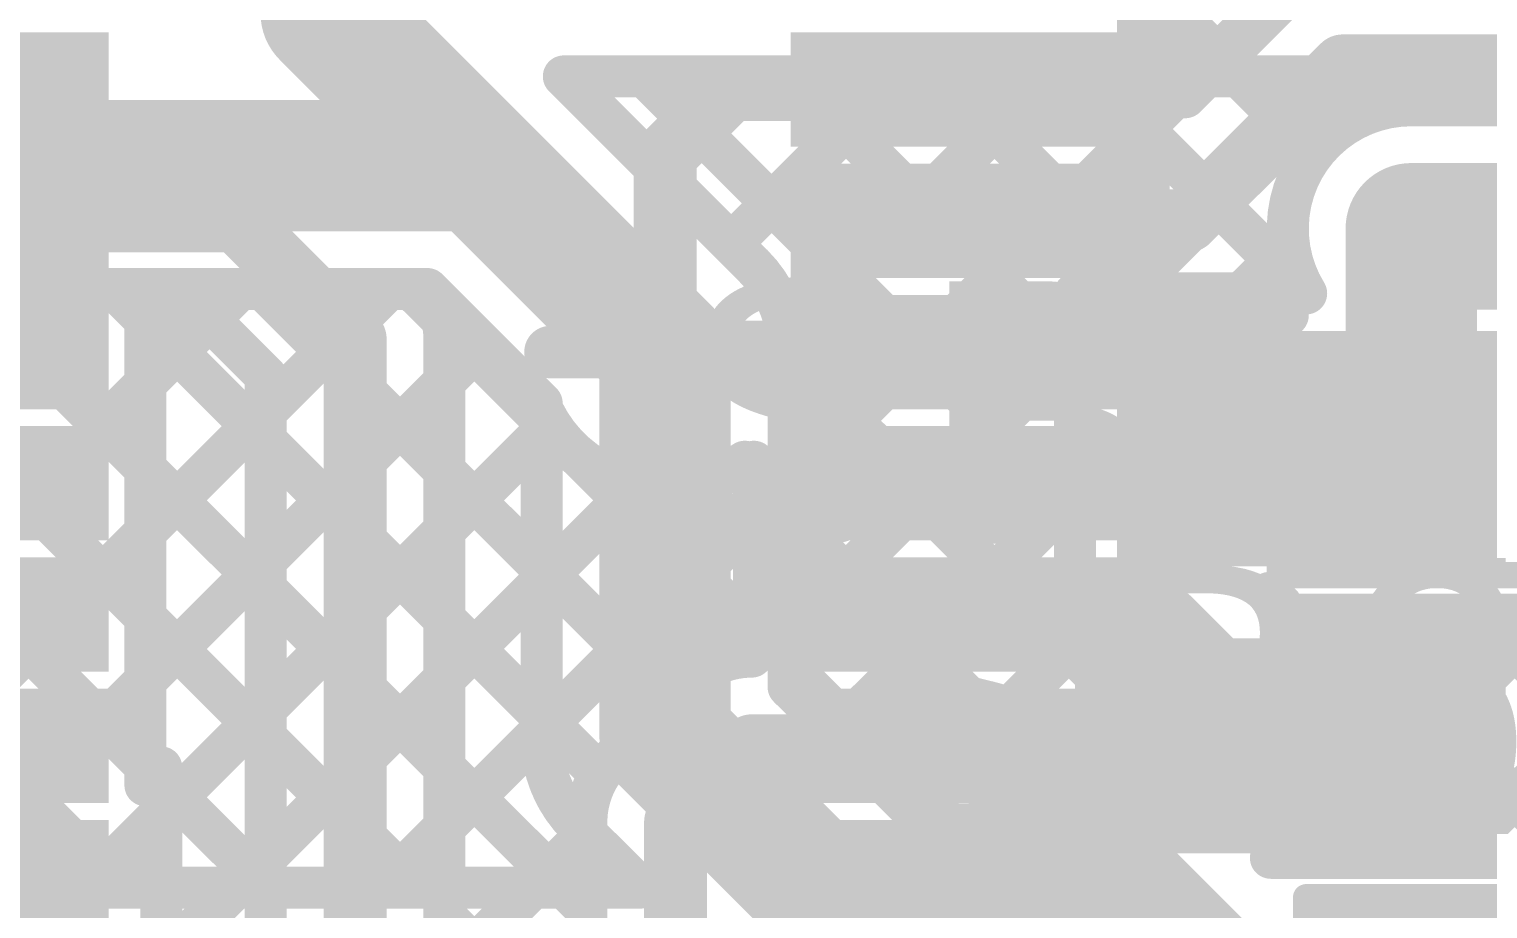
# Model space of a CAD drawing. Header units: millimetres. Extents: x 0 to 214, y 0 to 214.
# Drawn here: x 5.577 to 5.8546, y 3.0495 to 3.217 of the extents above; entities that cross this region are included whole.
import ezdxf

# ---------------------------------------------------------------- set-up
doc = ezdxf.new("R2010")
doc.units = ezdxf.units.MM
doc.header["$MEASUREMENT"] = 0
for name, color, linetype in [('BottomLayer', 5, 'Continuous'), ('BottomOverlay', 54, 'Continuous'), ('BottomPaste', 16, 'Continuous'), ('BottomSolder', 6, 'Continuous'), ('Mechanical1', 6, 'Continuous'), ('TopLayer', 1, 'Continuous'), ('TopOverlay', 2, 'Continuous'), ('TopPaste', 8, 'Continuous'), ('TopSolder', 216, 'Continuous'), ('ViaHoleLayer', 16, 'Continuous')]:
    doc.layers.add(name, color=color, linetype=linetype)
doc.styles.add('Arial', font='', dxfattribs={"height": 0.2})
doc.styles.get('Arial').set_extended_font_data('Arial')

# ---------------------------------------------------------------- blocks, each defined once
blk = doc.blocks.new('16_QSOP_B_6')
at = {"layer": 'BottomLayer'}
for points in [[(-0.0689, 0.08061), (-0.12598, 0.08061), (-0.12598, 0.09439), (-0.0689, 0.09439)], [(0.12598, 0.08061), (0.0689, 0.08061), (0.0689, 0.09439), (0.12598, 0.09439)], [(-0.0689, 0.05561), (-0.12598, 0.05561), (-0.12598, 0.06939), (-0.0689, 0.06939)], [(0.12598, 0.05561), (0.0689, 0.05561), (0.0689, 0.06939), (0.12598, 0.06939)], [(-0.0689, 0.03061), (-0.12598, 0.03061), (-0.12598, 0.04439), (-0.0689, 0.04439)], [(0.12598, 0.03061), (0.0689, 0.03061), (0.0689, 0.04439), (0.12598, 0.04439)], [(-0.0689, 0.00561), (-0.12598, 0.00561), (-0.12598, 0.01939), (-0.0689, 0.01939)], [(0.12598, 0.00561), (0.0689, 0.00561), (0.0689, 0.01939), (0.12598, 0.01939)], [(-0.0689, -0.01939), (-0.12598, -0.01939), (-0.12598, -0.00561), (-0.0689, -0.00561)], [(0.12598, -0.01939), (0.0689, -0.01939), (0.0689, -0.00561), (0.12598, -0.00561)], [(-0.0689, -0.04439), (-0.12598, -0.04439), (-0.12598, -0.03061), (-0.0689, -0.03061)], [(0.12598, -0.04439), (0.0689, -0.04439), (0.0689, -0.03061), (0.12598, -0.03061)], [(-0.0689, -0.06939), (-0.12598, -0.06939), (-0.12598, -0.05561), (-0.0689, -0.05561)], [(0.12598, -0.06939), (0.0689, -0.06939), (0.0689, -0.05561), (0.12598, -0.05561)], [(-0.0689, -0.09439), (-0.12598, -0.09439), (-0.12598, -0.08061), (-0.0689, -0.08061)], [(0.12598, -0.09439), (0.0689, -0.09439), (0.0689, -0.08061), (0.12598, -0.08061)]]:
    blk.add_hatch(color=5, dxfattribs=at).paths.add_polyline_path(points)
at = {"layer": 'BottomPaste'}
for points in [[(-0.0689, 0.08061), (-0.12598, 0.08061), (-0.12598, 0.09439), (-0.0689, 0.09439)], [(0.12598, 0.08061), (0.0689, 0.08061), (0.0689, 0.09439), (0.12598, 0.09439)], [(-0.0689, 0.05561), (-0.12598, 0.05561), (-0.12598, 0.06939), (-0.0689, 0.06939)], [(0.12598, 0.05561), (0.0689, 0.05561), (0.0689, 0.06939), (0.12598, 0.06939)], [(-0.0689, 0.03061), (-0.12598, 0.03061), (-0.12598, 0.04439), (-0.0689, 0.04439)], [(0.12598, 0.03061), (0.0689, 0.03061), (0.0689, 0.04439), (0.12598, 0.04439)], [(-0.0689, 0.00561), (-0.12598, 0.00561), (-0.12598, 0.01939), (-0.0689, 0.01939)], [(0.12598, 0.00561), (0.0689, 0.00561), (0.0689, 0.01939), (0.12598, 0.01939)], [(-0.0689, -0.01939), (-0.12598, -0.01939), (-0.12598, -0.00561), (-0.0689, -0.00561)], [(0.12598, -0.01939), (0.0689, -0.01939), (0.0689, -0.00561), (0.12598, -0.00561)], [(-0.0689, -0.04439), (-0.12598, -0.04439), (-0.12598, -0.03061), (-0.0689, -0.03061)], [(0.12598, -0.04439), (0.0689, -0.04439), (0.0689, -0.03061), (0.12598, -0.03061)], [(-0.0689, -0.06939), (-0.12598, -0.06939), (-0.12598, -0.05561), (-0.0689, -0.05561)], [(0.12598, -0.06939), (0.0689, -0.06939), (0.0689, -0.05561), (0.12598, -0.05561)], [(-0.0689, -0.09439), (-0.12598, -0.09439), (-0.12598, -0.08061), (-0.0689, -0.08061)], [(0.12598, -0.09439), (0.0689, -0.09439), (0.0689, -0.08061), (0.12598, -0.08061)]]:
    blk.add_hatch(color=16, dxfattribs=at).paths.add_polyline_path(points)
at = {"layer": 'BottomSolder'}
for points in [[(-0.0649, 0.07661), (-0.12998, 0.07661), (-0.12998, 0.09839), (-0.0649, 0.09839)], [(0.12998, 0.07661), (0.0649, 0.07661), (0.0649, 0.09839), (0.12998, 0.09839)], [(-0.0649, 0.05161), (-0.12998, 0.05161), (-0.12998, 0.07339), (-0.0649, 0.07339)], [(0.12998, 0.05161), (0.0649, 0.05161), (0.0649, 0.07339), (0.12998, 0.07339)], [(-0.0649, 0.02661), (-0.12998, 0.02661), (-0.12998, 0.04839), (-0.0649, 0.04839)], [(0.12998, 0.02661), (0.0649, 0.02661), (0.0649, 0.04839), (0.12998, 0.04839)], [(-0.0649, 0.00161), (-0.12998, 0.00161), (-0.12998, 0.02339), (-0.0649, 0.02339)], [(0.12998, 0.00161), (0.0649, 0.00161), (0.0649, 0.02339), (0.12998, 0.02339)], [(-0.0649, -0.02339), (-0.12998, -0.02339), (-0.12998, -0.00161), (-0.0649, -0.00161)], [(0.12998, -0.02339), (0.0649, -0.02339), (0.0649, -0.00161), (0.12998, -0.00161)], [(-0.0649, -0.04839), (-0.12998, -0.04839), (-0.12998, -0.02661), (-0.0649, -0.02661)], [(0.12998, -0.04839), (0.0649, -0.04839), (0.0649, -0.02661), (0.12998, -0.02661)], [(-0.0649, -0.07339), (-0.12998, -0.07339), (-0.12998, -0.05161), (-0.0649, -0.05161)], [(0.12998, -0.07339), (0.0649, -0.07339), (0.0649, -0.05161), (0.12998, -0.05161)], [(-0.0649, -0.09839), (-0.12998, -0.09839), (-0.12998, -0.07661), (-0.0649, -0.07661)], [(0.12998, -0.09839), (0.0649, -0.09839), (0.0649, -0.07661), (0.12998, -0.07661)]]:
    blk.add_hatch(color=6, dxfattribs=at).paths.add_polyline_path(points)
at = {"layer": 'BottomOverlay', "const_width": 0.005}
for points in [[(0.053, 0.099), (-0.053, 0.099)], [(0.053, -0.099), (-0.053, -0.099)]]:
    blk.add_lwpolyline(points, dxfattribs=at)
at = {"layer": 'BottomOverlay'}
for points, const_width in [([(-0.05425, 0.099, 1), (-0.05175, 0.099, 1)], 0.0025), ([(0.05175, 0.099, 1), (0.05425, 0.099, 1)], 0.0025), ([(-0.13476, -0.088, 1), (-0.13924, -0.088, 1)], 0.01), ([(-0.14174, -0.088, 1), (-0.13674, -0.088, 1)], 0.005), ([(-0.13726, -0.088, 1), (-0.13226, -0.088, 1)], 0.005), ([(-0.05425, -0.099, 1), (-0.05175, -0.099, 1)], 0.0025), ([(0.05175, -0.099, 1), (0.05425, -0.099, 1)], 0.0025)]:
    blk.add_lwpolyline(points, format="xyb", close=True, dxfattribs=dict(at, const_width=const_width))
blk = doc.blocks.new('S______B______12')
at = {"layer": 'TopLayer'}
for points in [[(-0.045, -0.0175), (-0.045, 0.0175), (-0.015, 0.0175), (-0.015, -0.0175)], [(0.015, -0.0175), (0.015, 0.0175), (0.045, 0.0175), (0.045, -0.0175)]]:
    blk.add_hatch(color=1, dxfattribs=at).paths.add_polyline_path(points)
at = {"layer": 'TopPaste'}
for points in [[(-0.045, -0.0175), (-0.045, 0.0175), (-0.015, 0.0175), (-0.015, -0.0175)], [(0.015, -0.0175), (0.015, 0.0175), (0.045, 0.0175), (0.045, -0.0175)]]:
    blk.add_hatch(color=8, dxfattribs=at).paths.add_polyline_path(points)
at = {"layer": 'TopSolder'}
for points in [[(-0.049, -0.0215), (-0.049, 0.0215), (-0.011, 0.0215), (-0.011, -0.0215)], [(0.011, -0.0215), (0.011, 0.0215), (0.049, 0.0215), (0.049, -0.0215)]]:
    blk.add_hatch(color=216, dxfattribs=at).paths.add_polyline_path(points)
at = {"layer": 'TopOverlay', "const_width": 0.005}
for points in [[(-0.05, -0.022), (-0.05, 0.022)], [(-0.05, 0.022), (0.05, 0.022)], [(0.05, -0.022), (0.05, 0.022)], [(-0.05, -0.022), (0.05, -0.022)]]:
    blk.add_lwpolyline(points, dxfattribs=at)
at = {"layer": 'TopOverlay', "const_width": 0.0025}
for points in [[(-0.05125, 0.022, 1), (-0.04875, 0.022, 1)], [(-0.05125, 0.022, 1), (-0.04875, 0.022, 1)], [(0.04875, 0.022, 1), (0.05125, 0.022, 1)], [(0.04875, 0.022, 1), (0.05125, 0.022, 1)], [(-0.05125, -0.022, 1), (-0.04875, -0.022, 1)], [(-0.05125, -0.022, 1), (-0.04875, -0.022, 1)], [(0.04875, -0.022, 1), (0.05125, -0.022, 1)], [(0.04875, -0.022, 1), (0.05125, -0.022, 1)]]:
    blk.add_lwpolyline(points, format="xyb", close=True, dxfattribs=at)
blk = doc.blocks.new('R__0603_B_13')
at = {"layer": 'BottomLayer'}
for points in [[(-0.045, -0.0175), (-0.045, 0.0175), (-0.015, 0.0175), (-0.015, -0.0175)], [(0.015, -0.0175), (0.015, 0.0175), (0.045, 0.0175), (0.045, -0.0175)]]:
    blk.add_hatch(color=5, dxfattribs=at).paths.add_polyline_path(points)
at = {"layer": 'BottomPaste'}
for points in [[(-0.045, -0.0175), (-0.045, 0.0175), (-0.015, 0.0175), (-0.015, -0.0175)], [(0.015, -0.0175), (0.015, 0.0175), (0.045, 0.0175), (0.045, -0.0175)]]:
    blk.add_hatch(color=16, dxfattribs=at).paths.add_polyline_path(points)
at = {"layer": 'BottomSolder'}
for points in [[(-0.049, -0.0215), (-0.049, 0.0215), (-0.011, 0.0215), (-0.011, -0.0215)], [(0.011, -0.0215), (0.011, 0.0215), (0.049, 0.0215), (0.049, -0.0215)]]:
    blk.add_hatch(color=6, dxfattribs=at).paths.add_polyline_path(points)
at = {"layer": 'BottomOverlay', "const_width": 0.005}
for points in [[(-0.049, 0.021), (-0.049, -0.021)], [(0.049, 0.021), (-0.049, 0.021)], [(0.049, 0.021), (0.049, -0.021)], [(0.049, -0.021), (-0.049, -0.021)]]:
    blk.add_lwpolyline(points, dxfattribs=at)
at = {"layer": 'BottomOverlay', "const_width": 0.0025}
for points in [[(-0.05025, 0.021, 1), (-0.04775, 0.021, 1)], [(-0.05025, 0.021, 1), (-0.04775, 0.021, 1)], [(0.04775, 0.021, 1), (0.05025, 0.021, 1)], [(0.04775, 0.021, 1), (0.05025, 0.021, 1)], [(-0.05025, -0.021, 1), (-0.04775, -0.021, 1)], [(-0.05025, -0.021, 1), (-0.04775, -0.021, 1)], [(0.04775, -0.021, 1), (0.05025, -0.021, 1)], [(0.04775, -0.021, 1), (0.05025, -0.021, 1)]]:
    blk.add_lwpolyline(points, format="xyb", close=True, dxfattribs=at)
blk = doc.blocks.new('S______B______33')
at = {"layer": 'TopLayer'}
for points in [[(-0.045, -0.0175), (-0.045, 0.0175), (-0.015, 0.0175), (-0.015, -0.0175)], [(0.015, -0.0175), (0.015, 0.0175), (0.045, 0.0175), (0.045, -0.0175)]]:
    blk.add_hatch(color=1, dxfattribs=at).paths.add_polyline_path(points)
at = {"layer": 'TopPaste'}
for points in [[(-0.045, -0.0175), (-0.045, 0.0175), (-0.015, 0.0175), (-0.015, -0.0175)], [(0.015, -0.0175), (0.015, 0.0175), (0.045, 0.0175), (0.045, -0.0175)]]:
    blk.add_hatch(color=8, dxfattribs=at).paths.add_polyline_path(points)
at = {"layer": 'TopSolder'}
for points in [[(-0.049, -0.0215), (-0.049, 0.0215), (-0.011, 0.0215), (-0.011, -0.0215)], [(0.011, -0.0215), (0.011, 0.0215), (0.049, 0.0215), (0.049, -0.0215)]]:
    blk.add_hatch(color=216, dxfattribs=at).paths.add_polyline_path(points)
at = {"layer": 'TopOverlay', "const_width": 0.005}
for points in [[(0.05, 0.022), (-0.05, 0.022)], [(-0.05, 0.022), (-0.05, -0.022)], [(0.05, 0.022), (0.05, -0.022)], [(0.05, -0.022), (-0.05, -0.022)]]:
    blk.add_lwpolyline(points, dxfattribs=at)
at = {"layer": 'TopOverlay', "const_width": 0.0025}
for points in [[(-0.05125, 0.022, 1), (-0.04875, 0.022, 1)], [(-0.05125, 0.022, 1), (-0.04875, 0.022, 1)], [(0.04875, 0.022, 1), (0.05125, 0.022, 1)], [(0.04875, 0.022, 1), (0.05125, 0.022, 1)], [(-0.05125, -0.022, 1), (-0.04875, -0.022, 1)], [(-0.05125, -0.022, 1), (-0.04875, -0.022, 1)], [(0.04875, -0.022, 1), (0.05125, -0.022, 1)], [(0.04875, -0.022, 1), (0.05125, -0.022, 1)]]:
    blk.add_lwpolyline(points, format="xyb", close=True, dxfattribs=at)
blk = doc.blocks.new('RES_0603_B_201')
at = {"layer": 'BottomLayer'}
for points in [[(-0.045, -0.0175), (-0.045, 0.0175), (-0.015, 0.0175), (-0.015, -0.0175)], [(0.015, -0.0175), (0.015, 0.0175), (0.045, 0.0175), (0.045, -0.0175)]]:
    blk.add_hatch(color=5, dxfattribs=at).paths.add_polyline_path(points)
at = {"layer": 'BottomPaste'}
for points in [[(-0.045, -0.0175), (-0.045, 0.0175), (-0.015, 0.0175), (-0.015, -0.0175)], [(0.015, -0.0175), (0.015, 0.0175), (0.045, 0.0175), (0.045, -0.0175)]]:
    blk.add_hatch(color=16, dxfattribs=at).paths.add_polyline_path(points)
at = {"layer": 'BottomSolder'}
for points in [[(-0.049, -0.0215), (-0.049, 0.0215), (-0.011, 0.0215), (-0.011, -0.0215)], [(0.011, -0.0215), (0.011, 0.0215), (0.049, 0.0215), (0.049, -0.0215)]]:
    blk.add_hatch(color=6, dxfattribs=at).paths.add_polyline_path(points)
at = {"layer": 'BottomOverlay', "const_width": 0.005}
for points in [[(-0.049, 0.021), (0.049, 0.021)], [(-0.049, -0.021), (-0.049, 0.021)], [(0.049, -0.021), (0.049, 0.021)], [(-0.049, -0.021), (0.049, -0.021)]]:
    blk.add_lwpolyline(points, dxfattribs=at)
at = {"layer": 'BottomOverlay', "const_width": 0.0025}
for points in [[(-0.05025, 0.021, 1), (-0.04775, 0.021, 1)], [(-0.05025, 0.021, 1), (-0.04775, 0.021, 1)], [(0.04775, 0.021, 1), (0.05025, 0.021, 1)], [(0.04775, 0.021, 1), (0.05025, 0.021, 1)], [(-0.05025, -0.021, 1), (-0.04775, -0.021, 1)], [(-0.05025, -0.021, 1), (-0.04775, -0.021, 1)], [(0.04775, -0.021, 1), (0.05025, -0.021, 1)], [(0.04775, -0.021, 1), (0.05025, -0.021, 1)]]:
    blk.add_lwpolyline(points, format="xyb", close=True, dxfattribs=at)

msp = doc.modelspace()

# ---------------------------------------------------------------- hatches: boundary and pattern name
at = {"layer": 'BottomLayer'}
h = msp.add_hatch(color=5, dxfattribs=at)
edge = h.paths.add_edge_path()
edge.add_arc((5.84, 3.179), 0.01181, 0, 360)
h = msp.add_hatch(color=5, dxfattribs=at)
edge = h.paths.add_edge_path()
edge.add_arc((5.698, 3.1555), 0.01181, 0, 360)
h = msp.add_hatch(color=5, dxfattribs=at)
edge = h.paths.add_edge_path()
edge.add_arc((5.80275, 3.13075), 0.01181, 0, 360)
h = msp.add_hatch(color=5, dxfattribs=at)
edge = h.paths.add_edge_path()
edge.add_arc((5.804, 3.08), 0.01181, 0, 360)
msp.add_hatch(color=5, dxfattribs=at).paths.add_polyline_path([(5.531, 3.017), (5.589, 3.017), (5.589, 3.062), (5.531, 3.062)])
at = {"layer": 'BottomSolder'}
h = msp.add_hatch(color=6, dxfattribs=at)
edge = h.paths.add_edge_path()
edge.add_arc((5.84, 3.179), 0.00991, 0, 360)
h = msp.add_hatch(color=6, dxfattribs=at)
edge = h.paths.add_edge_path()
edge.add_arc((5.698, 3.1555), 0.00991, 0, 360)
h = msp.add_hatch(color=6, dxfattribs=at)
edge = h.paths.add_edge_path()
edge.add_arc((5.80275, 3.13075), 0.00991, 0, 360)
h = msp.add_hatch(color=6, dxfattribs=at)
edge = h.paths.add_edge_path()
edge.add_arc((5.804, 3.08), 0.00991, 0, 360)
at = {"layer": 'TopLayer'}
h = msp.add_hatch(color=1, dxfattribs=at)
edge = h.paths.add_edge_path()
edge.add_arc((5.84, 3.179), 0.01181, 0, 360)
h = msp.add_hatch(color=1, dxfattribs=at)
edge = h.paths.add_edge_path()
edge.add_arc((5.698, 3.1555), 0.01181, 0, 360)
for points in [[(5.787, 3.11467), (5.85, 3.11467), (5.85, 3.15567), (5.787, 3.15567)], [(5.791, 3.06), (5.854, 3.06), (5.854, 3.101), (5.791, 3.101)]]:
    msp.add_hatch(color=1, dxfattribs=at).paths.add_polyline_path(points)
h = msp.add_hatch(color=1, dxfattribs=at)
edge = h.paths.add_edge_path()
edge.add_arc((5.80275, 3.13075), 0.01181, 0, 360)
h = msp.add_hatch(color=1, dxfattribs=at)
edge = h.paths.add_edge_path()
edge.add_arc((5.804, 3.08), 0.01181, 0, 360)
at = {"layer": 'TopSolder'}
h = msp.add_hatch(color=216, dxfattribs=at)
edge = h.paths.add_edge_path()
edge.add_arc((5.84, 3.179), 0.00991, 0, 360)
h = msp.add_hatch(color=216, dxfattribs=at)
edge = h.paths.add_edge_path()
edge.add_arc((5.698, 3.1555), 0.00991, 0, 360)
h = msp.add_hatch(color=216, dxfattribs=at)
edge = h.paths.add_edge_path()
edge.add_arc((5.80275, 3.13075), 0.00991, 0, 360)
h = msp.add_hatch(color=216, dxfattribs=at)
edge = h.paths.add_edge_path()
edge.add_arc((5.804, 3.08), 0.00991, 0, 360)
at = {"layer": 'ViaHoleLayer'}
h = msp.add_hatch(color=16, dxfattribs=at)
edge = h.paths.add_edge_path()
edge.add_arc((5.84, 3.179), 0.00591, 0, 360)
h = msp.add_hatch(color=16, dxfattribs=at)
edge = h.paths.add_edge_path()
edge.add_arc((5.698, 3.1555), 0.00591, 0, 360)
h = msp.add_hatch(color=16, dxfattribs=at)
edge = h.paths.add_edge_path()
edge.add_arc((5.80275, 3.13075), 0.00591, 0, 360)
h = msp.add_hatch(color=16, dxfattribs=at)
edge = h.paths.add_edge_path()
edge.add_arc((5.804, 3.08), 0.00591, 0, 360)

# ---------------------------------------------------------------- linework, layer by layer
at = {"layer": 'BottomLayer'}
for points, const_width in [([(5.6335, 3.22), (5.6335, 3.26704)], 0.025), ([(5.79698, 3.20597), (5.83788, 3.24687)], 0.008), ([(5.6335, 3.22), (5.698, 3.1555)], 0.025), ([(5.79698, 3.20403), (5.79698, 3.22639)], 0.008), ([(5.79698, 3.20403), (5.81496, 3.222)], 0.008), ([(5.79698, 3.21823), (5.80408, 3.21113)], 0.008), ([(5.7975, 3.1805), (5.827, 3.21)], 0.012), ([(5.827, 3.21), (5.975, 3.21)], 0.012), ([(5.698, 3.193), (5.7105, 3.2055)], 0.012), ([(5.7105, 3.2055), (5.75444, 3.2055)], 0.012), ([(5.75444, 3.2055), (5.79298, 3.2055)], 0.01), ([(5.698, 3.1555), (5.698, 3.193)], 0.012), ([(5.84, 3.135), (5.84, 3.179)], 0.025), ([(5.55956, 3.1805), (5.6165, 3.1805)], 0.012), ([(5.6165, 3.1805), (5.639, 3.158)], 0.012), ([(5.75444, 3.1805), (5.7975, 3.1805)], 0.012), ([(5.80954, 3.1685), (5.8165, 3.17546)], 0.008), ([(5.8165, 3.1625), (5.8165, 3.17546)], 0.008), ([(5.81398, 3.17294), (5.8165, 3.17043)], 0.008), ([(5.65366, 3.1666), (5.67383, 3.14643)], 0.008), ([(5.80108, 3.1535), (5.8165, 3.16892)], 0.008), ([(5.5991, 3.1635), (5.60946, 3.1635)], 0.008), ([(5.60946, 3.1635), (5.622, 3.15096)], 0.008), ([(5.79698, 3.15282), (5.79698, 3.1635)], 0.008), ([(5.5991, 3.14839), (5.5991, 3.16261)], 0.008), ([(5.5991, 3.14951), (5.61128, 3.16168)], 0.008), ([(5.5991, 3.16155), (5.622, 3.13865)], 0.008), ([(5.65561, 3.16161), (5.67785, 3.13937)], 0.008), ([(5.79698, 3.16166), (5.80521, 3.15343)], 0.008), ([(5.813, 3.1625), (5.8165, 3.1625)], 0.008), ([(5.813, 3.15113), (5.813, 3.1625)], 0.008), ([(5.639, 2.987), (5.639, 3.158)], 0.012), ([(5.656, 3.00221), (5.656, 3.158)], 0.008), ([(5.656, 3.14984), (5.66321, 3.15705)], 0.008), ([(5.67619, 3.1555), (5.698, 3.1555)], 0.01), ([(5.698, 3.1555), (5.75444, 3.1555)], 0.012), ([(5.698, 3.13369), (5.698, 3.1555)], 0.01), ([(5.75444, 3.1555), (5.79298, 3.1555)], 0.01), ([(5.622, 3.00221), (5.622, 3.15096)], 0.008), ([(5.5991, 3.13761), (5.5991, 3.14839)], 0.008), ([(5.5991, 3.13761), (5.5991, 3.14839)], 0.008), ([(5.5991, 3.12123), (5.622, 3.14412)], 0.008), ([(5.656, 3.12156), (5.67617, 3.14173)], 0.008), ([(5.839, 3.134), (5.84, 3.135)], 0.025), ([(5.5991, 3.12339), (5.5991, 3.13761)], 0.008), ([(5.5991, 3.13326), (5.622, 3.11037)], 0.008), ([(5.656, 3.13294), (5.69945, 3.08949)], 0.008), ([(5.68187, 3.13535), (5.7149, 3.10232)], 0.008), ([(5.71181, 3.13369), (5.7149, 3.13061)], 0.008), ([(5.7149, 3.12339), (5.7149, 3.13461)], 0.008), ([(5.656, 3.09327), (5.69292, 3.13019)], 0.008), ([(5.75444, 3.1305), (5.75469, 3.13075)], 0.012), ([(5.75469, 3.13075), (5.80275, 3.13075)], 0.012), ([(5.5991, 3.11261), (5.5991, 3.12339)], 0.008), ([(5.5991, 3.11261), (5.5991, 3.12339)], 0.008), ([(5.656, 3.06499), (5.7149, 3.12388)], 0.008), ([(5.7149, 3.11261), (5.7149, 3.12339)], 0.008), ([(5.7149, 3.11261), (5.7149, 3.12339)], 0.008), ([(5.5991, 3.09294), (5.622, 3.11584)], 0.008), ([(5.5991, 3.09839), (5.5991, 3.11261)], 0.008), ([(5.7149, 3.09839), (5.7149, 3.11261)], 0.008), ([(5.81989, 3.05917), (5.873, 3.11228)], 0.008), ([(5.813, 3.10963), (5.8153, 3.10733)], 0.008), ([(5.75444, 3.1055), (5.7945, 3.1055)], 0.01), ([(5.7945, 3.1055), (5.804, 3.096)], 0.01), ([(5.81687, 3.1055), (5.865, 3.1055)], 0.008), ([(5.82379, 3.09135), (5.83793, 3.1055)], 0.008), ([(5.82486, 3.1055), (5.87, 3.06036)], 0.008), ([(5.84817, 3.05917), (5.8945, 3.1055)], 0.008), ([(5.85314, 3.1055), (5.89647, 3.06217)], 0.008), ([(5.5991, 3.10498), (5.622, 3.08208)], 0.008), ([(5.656, 3.10465), (5.68561, 3.07504)], 0.008), ([(5.5991, 3.08761), (5.5991, 3.09839)], 0.008), ([(5.5991, 3.08761), (5.5991, 3.09839)], 0.008), ([(5.804, 3.078), (5.804, 3.096)], 0.01), ([(5.688, 3.07804), (5.70246, 3.0925)], 0.008), ([(5.5991, 3.07639), (5.5991, 3.08761)], 0.008), ([(5.6021, 3.06766), (5.622, 3.08756)], 0.008), ([(5.7, 3.066), (5.7145, 3.0805)], 0.012), ([(5.7145, 3.0805), (5.75444, 3.0805)], 0.012), ([(5.5991, 3.073), (5.5991, 3.07639)], 0.008), ([(5.59941, 3.07639), (5.6021, 3.0737)], 0.008), ([(5.6021, 3.03461), (5.6021, 3.07639)], 0.008), ([(5.656, 3.07637), (5.683, 3.04937)], 0.008), ([(5.8264, 3.07568), (5.84291, 3.05917)], 0.008), ([(5.6021, 3.0737), (5.622, 3.0538)], 0.008), ([(5.7, 3.042), (5.7, 3.066)], 0.012), ([(5.656, 3.0367), (5.683, 3.0637)], 0.008), ([(5.683, 3.042), (5.683, 3.066)], 0.008), ([(5.6021, 3.03937), (5.622, 3.05927)], 0.008), ([(5.81329, 3.05917), (5.865, 3.05917)], 0.008), ([(5.55956, 3.0555), (5.5981, 3.0555)], 0.01), ([(5.75444, 3.0555), (5.7915, 3.0555)], 0.012), ([(5.7915, 3.0555), (5.81303, 3.03397)], 0.012), ([(5.656, 3.04808), (5.705, 2.99908)], 0.008)]:
    msp.add_lwpolyline(points, dxfattribs=dict(at, const_width=const_width))
for points, const_width in [([(5.62725, 3.22, 1), (5.63975, 3.22, 1)], 0.0125), ([(5.62725, 3.22, 1), (5.63975, 3.22, 1)], 0.0125), ([(5.79498, 3.21823, 1), (5.79898, 3.21823, 1)], 0.004), ([(5.80208, 3.21113, 1), (5.80608, 3.21113, 1)], 0.004), ([(5.824, 3.21, 1), (5.83, 3.21, 1)], 0.006), ([(5.824, 3.21, 1), (5.83, 3.21, 1)], 0.006), ([(5.7075, 3.2055, 1), (5.7135, 3.2055, 1)], 0.006), ([(5.7075, 3.2055, 1), (5.7135, 3.2055, 1)], 0.006), ([(5.75144, 3.2055, 1), (5.75744, 3.2055, 1)], 0.006), ([(5.75194, 3.2055, 1), (5.75694, 3.2055, 1)], 0.005), ([(5.79048, 3.2055, 1), (5.79548, 3.2055, 1)], 0.005), ([(5.79498, 3.20597, 1), (5.79898, 3.20597, 1)], 0.004), ([(5.79498, 3.20403, 1), (5.79898, 3.20403, 1)], 0.004), ([(5.79498, 3.20403, 1), (5.79898, 3.20403, 1)], 0.004), ([(5.695, 3.193, 1), (5.701, 3.193, 1)], 0.006), ([(5.695, 3.193, 1), (5.701, 3.193, 1)], 0.006), ([(5.83375, 3.179, 1), (5.84625, 3.179, 1)], 0.0125), ([(5.6135, 3.1805, 1), (5.6195, 3.1805, 1)], 0.006), ([(5.6135, 3.1805, 1), (5.6195, 3.1805, 1)], 0.006), ([(5.75144, 3.1805, 1), (5.75744, 3.1805, 1)], 0.006), ([(5.7945, 3.1805, 1), (5.8005, 3.1805, 1)], 0.006), ([(5.7945, 3.1805, 1), (5.8005, 3.1805, 1)], 0.006), ([(5.8145, 3.17546, 1), (5.8185, 3.17546, 1)], 0.004), ([(5.8145, 3.17546, 1), (5.8185, 3.17546, 1)], 0.004), ([(5.81198, 3.17294, 1), (5.81598, 3.17294, 1)], 0.004), ([(5.8145, 3.17043, 1), (5.8185, 3.17043, 1)], 0.004), ([(5.65166, 3.1666, 1), (5.65566, 3.1666, 1)], 0.004), ([(5.65166, 3.1666, 1), (5.65566, 3.1666, 1)], 0.004), ([(5.65166, 3.1666, 1), (5.65566, 3.1666, 1)], 0.004), ([(5.80752, 3.16848, 1), (5.81152, 3.16848, 1)], 0.004), ([(5.80754, 3.1685, 1), (5.81154, 3.1685, 1)], 0.004), ([(5.80754, 3.1685, 1), (5.81154, 3.1685, 1)], 0.004), ([(5.8145, 3.16892, 1), (5.8185, 3.16892, 1)], 0.004), ([(5.5971, 3.1635, 1), (5.6011, 3.1635, 1)], 0.004), ([(5.60746, 3.1635, 1), (5.61146, 3.1635, 1)], 0.004), ([(5.60746, 3.1635, 1), (5.61146, 3.1635, 1)], 0.004), ([(5.69175, 3.1555, 1), (5.70425, 3.1555, 1)], 0.0125), ([(5.79498, 3.1635, 1), (5.79898, 3.1635, 1)], 0.004), ([(5.7955, 3.1635, 1), (5.7995, 3.1635, 1)], 0.004), ([(5.7955, 3.1635, 1), (5.7995, 3.1635, 1)], 0.004), ([(5.5971, 3.16261, 1), (5.6011, 3.16261, 1)], 0.004), ([(5.5971, 3.16155, 1), (5.6011, 3.16155, 1)], 0.004), ([(5.60928, 3.16168, 1), (5.61327, 3.16168, 1)], 0.004), ([(5.65361, 3.16161, 1), (5.65761, 3.16161, 1)], 0.004), ([(5.79498, 3.16166, 1), (5.79898, 3.16166, 1)], 0.004), ([(5.811, 3.1625, 1), (5.815, 3.1625, 1)], 0.004), ([(5.811, 3.1625, 1), (5.815, 3.1625, 1)], 0.004), ([(5.8145, 3.1625, 1), (5.8185, 3.1625, 1)], 0.004), ([(5.8145, 3.1625, 1), (5.8185, 3.1625, 1)], 0.004), ([(5.636, 3.158, 1), (5.642, 3.158, 1)], 0.006), ([(5.636, 3.158, 1), (5.642, 3.158, 1)], 0.006), ([(5.654, 3.158, 1), (5.658, 3.158, 1)], 0.004), ([(5.654, 3.158, 1), (5.658, 3.158, 1)], 0.004), ([(5.654, 3.158, 1), (5.658, 3.158, 1)], 0.004), ([(5.66121, 3.15705, 1), (5.66521, 3.15705, 1)], 0.004), ([(5.67369, 3.1555, 1), (5.67869, 3.1555, 1)], 0.005), ([(5.695, 3.1555, 1), (5.701, 3.1555, 1)], 0.006), ([(5.695, 3.1555, 1), (5.701, 3.1555, 1)], 0.006), ([(5.6955, 3.1555, 1), (5.7005, 3.1555, 1)], 0.005), ([(5.6955, 3.1555, 1), (5.7005, 3.1555, 1)], 0.005), ([(5.75144, 3.1555, 1), (5.75744, 3.1555, 1)], 0.006), ([(5.75194, 3.1555, 1), (5.75694, 3.1555, 1)], 0.005), ([(5.79048, 3.1555, 1), (5.79548, 3.1555, 1)], 0.005), ([(5.79498, 3.15282, 1), (5.79898, 3.15282, 1)], 0.004), ([(5.79498, 3.15282, 1), (5.79898, 3.15282, 1)], 0.004), ([(5.79908, 3.1535, 1), (5.80308, 3.1535, 1)], 0.004), ([(5.80321, 3.15343, 1), (5.80721, 3.15343, 1)], 0.004), ([(5.62, 3.15096, 1), (5.624, 3.15096, 1)], 0.004), ([(5.62, 3.15096, 1), (5.624, 3.15096, 1)], 0.004), ([(5.654, 3.14984, 1), (5.658, 3.14984, 1)], 0.004), ([(5.811, 3.15113, 1), (5.815, 3.15113, 1)], 0.004), ([(5.811, 3.15113, 1), (5.815, 3.15113, 1)], 0.004), ([(5.5971, 3.14951, 1), (5.6011, 3.14951, 1)], 0.004), ([(5.5971, 3.14839, 1), (5.6011, 3.14839, 1)], 0.004), ([(5.5971, 3.14839, 1), (5.6011, 3.14839, 1)], 0.004), ([(5.5971, 3.14839, 1), (5.6011, 3.14839, 1)], 0.004), ([(5.62, 3.14412, 1), (5.624, 3.14412, 1)], 0.004), ([(5.67183, 3.14643, 1), (5.67583, 3.14643, 1)], 0.004), ([(5.67183, 3.14643, 1), (5.67583, 3.14643, 1)], 0.004), ([(5.67417, 3.14173, 1), (5.67817, 3.14173, 1)], 0.004), ([(5.83275, 3.134, 1), (5.84525, 3.134, 1)], 0.0125), ([(5.83375, 3.135, 1), (5.84625, 3.135, 1)], 0.0125), ([(5.83375, 3.135, 1), (5.84625, 3.135, 1)], 0.0125), ([(5.62, 3.13865, 1), (5.624, 3.13865, 1)], 0.004), ([(5.67585, 3.13937, 1), (5.67985, 3.13937, 1)], 0.004), ([(5.5971, 3.13761, 1), (5.6011, 3.13761, 1)], 0.004), ([(5.5971, 3.13761, 1), (5.6011, 3.13761, 1)], 0.004), ([(5.5971, 3.13761, 1), (5.6011, 3.13761, 1)], 0.004), ([(5.5971, 3.13326, 1), (5.6011, 3.13326, 1)], 0.004), ([(5.654, 3.13294, 1), (5.658, 3.13294, 1)], 0.004), ([(5.67987, 3.13535, 1), (5.68387, 3.13535, 1)], 0.004), ([(5.6955, 3.13369, 1), (5.7005, 3.13369, 1)], 0.005), ([(5.70981, 3.13369, 1), (5.71381, 3.13369, 1)], 0.004), ([(5.71116, 3.13461, 1), (5.71516, 3.13461, 1)], 0.004), ([(5.7129, 3.13461, 1), (5.7169, 3.13461, 1)], 0.004), ([(5.69092, 3.13019, 1), (5.69492, 3.13019, 1)], 0.004), ([(5.7129, 3.13061, 1), (5.7169, 3.13061, 1)], 0.004), ([(5.75144, 3.1305, 1), (5.75744, 3.1305, 1)], 0.006), ([(5.75169, 3.13075, 1), (5.75769, 3.13075, 1)], 0.006), ([(5.75169, 3.13075, 1), (5.75769, 3.13075, 1)], 0.006), ([(5.79975, 3.13075, 1), (5.80575, 3.13075, 1)], 0.006), ([(5.5971, 3.12339, 1), (5.6011, 3.12339, 1)], 0.004), ([(5.5971, 3.12339, 1), (5.6011, 3.12339, 1)], 0.004), ([(5.5971, 3.12339, 1), (5.6011, 3.12339, 1)], 0.004), ([(5.7129, 3.12388, 1), (5.7169, 3.12388, 1)], 0.004), ([(5.7129, 3.12339, 1), (5.7169, 3.12339, 1)], 0.004), ([(5.7129, 3.12339, 1), (5.7169, 3.12339, 1)], 0.004), ([(5.7129, 3.12339, 1), (5.7169, 3.12339, 1)], 0.004), ([(5.5971, 3.12123, 1), (5.6011, 3.12123, 1)], 0.004), ([(5.654, 3.12156, 1), (5.658, 3.12156, 1)], 0.004), ([(5.62, 3.11584, 1), (5.624, 3.11584, 1)], 0.004), ([(5.5971, 3.11261, 1), (5.6011, 3.11261, 1)], 0.004), ([(5.5971, 3.11261, 1), (5.6011, 3.11261, 1)], 0.004), ([(5.5971, 3.11261, 1), (5.6011, 3.11261, 1)], 0.004), ([(5.7129, 3.11261, 1), (5.7169, 3.11261, 1)], 0.004), ([(5.7129, 3.11261, 1), (5.7169, 3.11261, 1)], 0.004), ([(5.7129, 3.11261, 1), (5.7169, 3.11261, 1)], 0.004), ([(5.62, 3.11037, 1), (5.624, 3.11037, 1)], 0.004), ([(5.811, 3.10963, 1), (5.815, 3.10963, 1)], 0.004), ([(5.75194, 3.1055, 1), (5.75694, 3.1055, 1)], 0.005), ([(5.792, 3.1055, 1), (5.797, 3.1055, 1)], 0.005), ([(5.792, 3.1055, 1), (5.797, 3.1055, 1)], 0.005), ([(5.8133, 3.10733, 1), (5.8173, 3.10733, 1)], 0.004), ([(5.81487, 3.1055, 1), (5.81887, 3.1055, 1)], 0.004), ([(5.81487, 3.1055, 1), (5.81887, 3.1055, 1)], 0.004), ([(5.81487, 3.1055, 1), (5.81887, 3.1055, 1)], 0.004), ([(5.82286, 3.1055, 1), (5.82686, 3.1055, 1)], 0.004), ([(5.83593, 3.1055, 1), (5.83993, 3.1055, 1)], 0.004), ([(5.85114, 3.1055, 1), (5.85514, 3.1055, 1)], 0.004), ([(5.5971, 3.10498, 1), (5.6011, 3.10498, 1)], 0.004), ([(5.654, 3.10465, 1), (5.658, 3.10465, 1)], 0.004), ([(5.7129, 3.10232, 1), (5.7169, 3.10232, 1)], 0.004), ([(5.5971, 3.09839, 1), (5.6011, 3.09839, 1)], 0.004), ([(5.5971, 3.09839, 1), (5.6011, 3.09839, 1)], 0.004), ([(5.5971, 3.09839, 1), (5.6011, 3.09839, 1)], 0.004), ([(5.7125, 3.0975, 1), (5.7165, 3.0975, 1)], 0.004), ([(5.7125, 3.0975, 1), (5.7165, 3.0975, 1)], 0.004), ([(5.7129, 3.09839, 1), (5.7169, 3.09839, 1)], 0.004), ([(5.8015, 3.096, 1), (5.8065, 3.096, 1)], 0.005), ([(5.8015, 3.096, 1), (5.8065, 3.096, 1)], 0.005), ([(5.818, 3.09626, 1), (5.822, 3.09626, 1)], 0.004), ([(5.818, 3.09626, 1), (5.822, 3.09626, 1)], 0.004), ([(5.818, 3.09626, 1), (5.822, 3.09626, 1)], 0.004), ([(5.5971, 3.09294, 1), (5.6011, 3.09294, 1)], 0.004), ([(5.654, 3.09327, 1), (5.658, 3.09327, 1)], 0.004), ([(5.70046, 3.0925, 1), (5.70446, 3.0925, 1)], 0.004), ([(5.70046, 3.0925, 1), (5.70446, 3.0925, 1)], 0.004), ([(5.70048, 3.09252, 1), (5.70448, 3.09252, 1)], 0.004), ([(5.82179, 3.09135, 1), (5.82579, 3.09135, 1)], 0.004), ([(5.69745, 3.08949, 1), (5.70145, 3.08949, 1)], 0.004), ([(5.5971, 3.08761, 1), (5.6011, 3.08761, 1)], 0.004), ([(5.5971, 3.08761, 1), (5.6011, 3.08761, 1)], 0.004), ([(5.5971, 3.08761, 1), (5.6011, 3.08761, 1)], 0.004), ([(5.62, 3.08756, 1), (5.624, 3.08756, 1)], 0.004), ([(5.62, 3.08208, 1), (5.624, 3.08208, 1)], 0.004), ([(5.7115, 3.0805, 1), (5.7175, 3.0805, 1)], 0.006), ([(5.7115, 3.0805, 1), (5.7175, 3.0805, 1)], 0.006), ([(5.75144, 3.0805, 1), (5.75744, 3.0805, 1)], 0.006), ([(5.68598, 3.07802, 1), (5.68998, 3.07802, 1)], 0.004), ([(5.686, 3.07804, 1), (5.69, 3.07804, 1)], 0.004), ([(5.686, 3.07804, 1), (5.69, 3.07804, 1)], 0.004), ([(5.8015, 3.078, 1), (5.8065, 3.078, 1)], 0.005), ([(5.82481, 3.08, 1), (5.82881, 3.08, 1)], 0.004), ([(5.82481, 3.08, 1), (5.82881, 3.08, 1)], 0.004), ([(5.5971, 3.07639, 1), (5.6011, 3.07639, 1)], 0.004), ([(5.5971, 3.07639, 1), (5.6011, 3.07639, 1)], 0.004), ([(5.59741, 3.07639, 1), (5.60141, 3.07639, 1)], 0.004), ([(5.6001, 3.07639, 1), (5.6041, 3.07639, 1)], 0.004), ([(5.654, 3.07637, 1), (5.658, 3.07637, 1)], 0.004), ([(5.68361, 3.07504, 1), (5.68761, 3.07504, 1)], 0.004), ([(5.8244, 3.07568, 1), (5.8284, 3.07568, 1)], 0.004), ([(5.5971, 3.073, 1), (5.6011, 3.073, 1)], 0.004), ([(5.6001, 3.0737, 1), (5.6041, 3.0737, 1)], 0.004), ([(5.6001, 3.0737, 1), (5.6041, 3.0737, 1)], 0.004), ([(5.6001, 3.06766, 1), (5.6041, 3.06766, 1)], 0.004), ([(5.697, 3.066, 1), (5.703, 3.066, 1)], 0.006), ([(5.697, 3.066, 1), (5.703, 3.066, 1)], 0.006), ([(5.654, 3.06499, 1), (5.658, 3.06499, 1)], 0.004), ([(5.681, 3.066, 1), (5.685, 3.066, 1)], 0.004), ([(5.681, 3.066, 1), (5.685, 3.066, 1)], 0.004), ([(5.681, 3.066, 1), (5.685, 3.066, 1)], 0.004), ([(5.681, 3.0637, 1), (5.685, 3.0637, 1)], 0.004), ([(5.62, 3.05927, 1), (5.624, 3.05927, 1)], 0.004), ([(5.81129, 3.05917, 1), (5.81529, 3.05917, 1)], 0.004), ([(5.81129, 3.05917, 1), (5.81529, 3.05917, 1)], 0.004), ([(5.81789, 3.05917, 1), (5.82189, 3.05917, 1)], 0.004), ([(5.84091, 3.05917, 1), (5.84491, 3.05917, 1)], 0.004), ([(5.84617, 3.05917, 1), (5.85017, 3.05917, 1)], 0.004), ([(5.5956, 3.0555, 1), (5.6006, 3.0555, 1)], 0.005), ([(5.75144, 3.0555, 1), (5.75744, 3.0555, 1)], 0.006), ([(5.7885, 3.0555, 1), (5.7945, 3.0555, 1)], 0.006), ([(5.7885, 3.0555, 1), (5.7945, 3.0555, 1)], 0.006), ([(5.62, 3.0538, 1), (5.624, 3.0538, 1)], 0.004), ([(5.654, 3.04808, 1), (5.658, 3.04808, 1)], 0.004), ([(5.681, 3.04937, 1), (5.685, 3.04937, 1)], 0.004)]:
    msp.add_lwpolyline(points, format="xyb", close=True, dxfattribs=dict(at, const_width=const_width))
at = {"layer": 'BottomLayer', "const_width": 0.008}
for points in [[(5.65366, 3.1666, -0.133458), (5.656, 3.158)], [(5.65366, 3.1666, -0.133458), (5.656, 3.158)], [(5.80954, 3.1685, -0.199327), (5.7975, 3.1635)], [(5.80952, 3.16848, -0.198912), (5.7975, 3.1635)], [(5.79698, 3.15282, -0.182374), (5.813, 3.15113)], [(5.71316, 3.13461, -0.495313), (5.67383, 3.14643)], [(5.81687, 3.1055, -0.156104), (5.82, 3.09626)], [(5.81687, 3.1055, -0.156104), (5.82, 3.09626)], [(5.70246, 3.0925, -0.199327), (5.7145, 3.0975)], [(5.70248, 3.09252, -0.198912), (5.7145, 3.0975)], [(5.82, 3.09626, -0.20103), (5.82681, 3.08)], [(5.683, 3.066, -0.199327), (5.688, 3.07804)], [(5.683, 3.066, -0.198912), (5.68798, 3.07802)], [(5.82681, 3.08, -0.296053), (5.81329, 3.05917)]]:
    msp.add_lwpolyline(points, format="xyb", dxfattribs=at)
at = {"layer": 'Mechanical1', "const_width": 0.01}
msp.add_lwpolyline([(5.789, 2.428), (5.789, 3.6285)], dxfattribs=at)
at = {"layer": 'TopLayer'}
for points, const_width in [([(5.67873, 3.208), (6.04209, 3.208)], 0.008), ([(5.6823, 3.20443), (5.68588, 3.208)], 0.008), ([(5.69407, 3.208), (5.776, 3.12607)], 0.008), ([(5.69645, 3.19029), (5.71416, 3.208)], 0.008), ([(5.71059, 3.17614), (5.74244, 3.208)], 0.008), ([(5.7213, 3.15857), (5.77073, 3.208)], 0.008), ([(5.7215, 3.13049), (5.79901, 3.208)], 0.008), ([(5.72236, 3.208), (5.776, 3.15436)], 0.008), ([(5.75064, 3.208), (5.79197, 3.16667)], 0.008), ([(5.77893, 3.208), (5.81961, 3.16731)], 0.008), ([(5.78596, 3.16667), (5.8273, 3.208)], 0.008), ([(5.80721, 3.208), (5.8216, 3.19361)], 0.008), ([(5.83549, 3.208), (5.84099, 3.2025)], 0.008), ([(5.85008, 3.2025), (5.85558, 3.208)], 0.008), ([(5.67913, 3.2076), (5.7146, 3.17213)], 0.008), ([(5.84, 3.2025), (5.929, 3.2025)], 0.008), ([(5.381, 3.191), (5.6625, 3.191)], 0.025), ([(5.6625, 3.191), (5.698, 3.1555)], 0.025), ([(5.84, 3.179), (5.929, 3.179)], 0.025), ([(5.81425, 3.16667), (5.81809, 3.17051)], 0.008), ([(5.39073, 3.1675), (5.65277, 3.1675)], 0.008), ([(5.48001, 3.1675), (5.59401, 3.0535)], 0.008), ([(5.50531, 3.084), (5.58881, 3.1675)], 0.008), ([(5.5083, 3.1675), (5.6223, 3.0535)], 0.008), ([(5.53359, 3.084), (5.61709, 3.1675)], 0.008), ([(5.536, 3.05812), (5.64538, 3.1675)], 0.008), ([(5.53658, 3.1675), (5.65058, 3.0535)], 0.008), ([(5.56487, 3.1675), (5.67887, 3.0535)], 0.008), ([(5.59315, 3.1675), (5.6745, 3.08615)], 0.008), ([(5.62144, 3.1675), (5.6745, 3.11444)], 0.008), ([(5.64972, 3.1675), (5.6745, 3.14272)], 0.008), ([(5.65277, 3.1675), (5.6745, 3.14577)], 0.008), ([(5.776, 3.16667), (5.82, 3.16667)], 0.008), ([(5.776, 3.10367), (5.776, 3.16667)], 0.008), ([(5.698, 3.082), (5.698, 3.1555)], 0.025), ([(5.55966, 3.0535), (5.66321, 3.15705)], 0.008), ([(5.7215, 3.1022), (5.776, 3.1567)], 0.008), ([(5.7215, 3.09173), (5.7215, 3.1555)], 0.008), ([(5.7215, 3.15229), (5.78, 3.09379)], 0.008), ([(5.6745, 3.082), (5.6745, 3.14577)], 0.008), ([(5.58794, 3.0535), (5.6745, 3.14006)], 0.008), ([(5.73041, 3.08283), (5.776, 3.12842)], 0.008), ([(5.7215, 3.124), (5.78, 3.0655)], 0.008), ([(5.61623, 3.0535), (5.6745, 3.11177)], 0.008), ([(5.74455, 3.06868), (5.77953, 3.10367)], 0.008), ([(5.776, 3.10367), (5.78, 3.10367)], 0.008), ([(5.78, 3.0535), (5.78, 3.10367)], 0.008), ([(5.7215, 3.09572), (5.76372, 3.0535)], 0.008), ([(5.7215, 3.09173), (5.75973, 3.0535)], 0.008), ([(5.698, 3.082), (5.75, 3.03)], 0.025), ([(5.64451, 3.0535), (5.6745, 3.08349)], 0.008), ([(5.75869, 3.05454), (5.78, 3.07585)], 0.008), ([(5.6728, 3.0535), (5.68303, 3.06373)], 0.008), ([(5.6814, 3.06537), (5.69327, 3.0535)], 0.008), ([(5.56, 3.0535), (5.69327, 3.0535)], 0.008), ([(5.75973, 3.0535), (5.78, 3.0535)], 0.008)]:
    msp.add_lwpolyline(points, dxfattribs=dict(at, const_width=const_width))
for points, const_width in [([(5.67673, 3.208, 1), (5.68073, 3.208, 1)], 0.004), ([(5.68388, 3.208, 1), (5.68788, 3.208, 1)], 0.004), ([(5.69207, 3.208, 1), (5.69607, 3.208, 1)], 0.004), ([(5.71216, 3.208, 1), (5.71616, 3.208, 1)], 0.004), ([(5.72036, 3.208, 1), (5.72436, 3.208, 1)], 0.004), ([(5.74044, 3.208, 1), (5.74444, 3.208, 1)], 0.004), ([(5.74864, 3.208, 1), (5.75264, 3.208, 1)], 0.004), ([(5.76873, 3.208, 1), (5.77273, 3.208, 1)], 0.004), ([(5.77693, 3.208, 1), (5.78093, 3.208, 1)], 0.004), ([(5.79701, 3.208, 1), (5.80101, 3.208, 1)], 0.004), ([(5.80521, 3.208, 1), (5.80921, 3.208, 1)], 0.004), ([(5.8253, 3.208, 1), (5.8293, 3.208, 1)], 0.004), ([(5.83349, 3.208, 1), (5.83749, 3.208, 1)], 0.004), ([(5.85358, 3.208, 1), (5.85758, 3.208, 1)], 0.004), ([(5.67713, 3.2076, 1), (5.68113, 3.2076, 1)], 0.004), ([(5.6803, 3.20443, 1), (5.6843, 3.20443, 1)], 0.004), ([(5.838, 3.2025, 1), (5.842, 3.2025, 1)], 0.004), ([(5.838, 3.2025, 1), (5.842, 3.2025, 1)], 0.004), ([(5.83899, 3.2025, 1), (5.84299, 3.2025, 1)], 0.004), ([(5.84808, 3.2025, 1), (5.85208, 3.2025, 1)], 0.004), ([(5.65625, 3.191, 1), (5.66875, 3.191, 1)], 0.0125), ([(5.65625, 3.191, 1), (5.66875, 3.191, 1)], 0.0125), ([(5.8196, 3.19361, 1), (5.8236, 3.19361, 1)], 0.004), ([(5.69445, 3.19029, 1), (5.69845, 3.19029, 1)], 0.004), ([(5.83375, 3.179, 1), (5.84625, 3.179, 1)], 0.0125), ([(5.70859, 3.17614, 1), (5.71259, 3.17614, 1)], 0.004), ([(5.7126, 3.17213, 1), (5.7166, 3.17213, 1)], 0.004), ([(5.7126, 3.17213, 1), (5.7166, 3.17213, 1)], 0.004), ([(5.71262, 3.17212, 1), (5.71662, 3.17212, 1)], 0.004), ([(5.81609, 3.17051, 1), (5.82009, 3.17051, 1)], 0.004), ([(5.58681, 3.1675, 1), (5.59081, 3.1675, 1)], 0.004), ([(5.59115, 3.1675, 1), (5.59515, 3.1675, 1)], 0.004), ([(5.61509, 3.1675, 1), (5.61909, 3.1675, 1)], 0.004), ([(5.61944, 3.1675, 1), (5.62344, 3.1675, 1)], 0.004), ([(5.64338, 3.1675, 1), (5.64738, 3.1675, 1)], 0.004), ([(5.64772, 3.1675, 1), (5.65172, 3.1675, 1)], 0.004), ([(5.65077, 3.1675, 1), (5.65477, 3.1675, 1)], 0.004), ([(5.65077, 3.1675, 1), (5.65477, 3.1675, 1)], 0.004), ([(5.774, 3.16667, 1), (5.778, 3.16667, 1)], 0.004), ([(5.774, 3.16667, 1), (5.778, 3.16667, 1)], 0.004), ([(5.78396, 3.16667, 1), (5.78796, 3.16667, 1)], 0.004), ([(5.78997, 3.16667, 1), (5.79397, 3.16667, 1)], 0.004), ([(5.81225, 3.16667, 1), (5.81625, 3.16667, 1)], 0.004), ([(5.81761, 3.16731, 1), (5.82161, 3.16731, 1)], 0.004), ([(5.818, 3.16667, 1), (5.822, 3.16667, 1)], 0.004), ([(5.818, 3.16667, 1), (5.822, 3.16667, 1)], 0.004), ([(5.69175, 3.1555, 1), (5.70425, 3.1555, 1)], 0.0125), ([(5.69175, 3.1555, 1), (5.70425, 3.1555, 1)], 0.0125), ([(5.7193, 3.15857, 1), (5.7233, 3.15857, 1)], 0.004), ([(5.66121, 3.15705, 1), (5.66521, 3.15705, 1)], 0.004), ([(5.7195, 3.1555, 1), (5.7235, 3.1555, 1)], 0.004), ([(5.7195, 3.1555, 1), (5.7235, 3.1555, 1)], 0.004), ([(5.7195, 3.1555, 1), (5.7235, 3.1555, 1)], 0.004), ([(5.774, 3.1567, 1), (5.778, 3.1567, 1)], 0.004), ([(5.774, 3.15436, 1), (5.778, 3.15436, 1)], 0.004), ([(5.7195, 3.15229, 1), (5.7235, 3.15229, 1)], 0.004), ([(5.6725, 3.14577, 1), (5.6765, 3.14577, 1)], 0.004), ([(5.6725, 3.14577, 1), (5.6765, 3.14577, 1)], 0.004), ([(5.6725, 3.14272, 1), (5.6765, 3.14272, 1)], 0.004), ([(5.6725, 3.14006, 1), (5.6765, 3.14006, 1)], 0.004), ([(5.7195, 3.13049, 1), (5.7235, 3.13049, 1)], 0.004), ([(5.774, 3.12842, 1), (5.778, 3.12842, 1)], 0.004), ([(5.774, 3.12607, 1), (5.778, 3.12607, 1)], 0.004), ([(5.7195, 3.124, 1), (5.7235, 3.124, 1)], 0.004), ([(5.6725, 3.11444, 1), (5.6765, 3.11444, 1)], 0.004), ([(5.6725, 3.11177, 1), (5.6765, 3.11177, 1)], 0.004), ([(5.774, 3.10367, 1), (5.778, 3.10367, 1)], 0.004), ([(5.774, 3.10367, 1), (5.778, 3.10367, 1)], 0.004), ([(5.77753, 3.10367, 1), (5.78153, 3.10367, 1)], 0.004), ([(5.778, 3.10367, 1), (5.782, 3.10367, 1)], 0.004), ([(5.778, 3.10367, 1), (5.782, 3.10367, 1)], 0.004), ([(5.7195, 3.1022, 1), (5.7235, 3.1022, 1)], 0.004), ([(5.7195, 3.09572, 1), (5.7235, 3.09572, 1)], 0.004), ([(5.7195, 3.09173, 1), (5.7235, 3.09173, 1)], 0.004), ([(5.7195, 3.09173, 1), (5.7235, 3.09173, 1)], 0.004), ([(5.778, 3.09379, 1), (5.782, 3.09379, 1)], 0.004), ([(5.69175, 3.082, 1), (5.70425, 3.082, 1)], 0.0125), ([(5.69175, 3.082, 1), (5.70425, 3.082, 1)], 0.0125), ([(5.6725, 3.08615, 1), (5.6765, 3.08615, 1)], 0.004), ([(5.6725, 3.08349, 1), (5.6765, 3.08349, 1)], 0.004), ([(5.6725, 3.082, 1), (5.6765, 3.082, 1)], 0.004), ([(5.6725, 3.082, 1), (5.6765, 3.082, 1)], 0.004), ([(5.6725, 3.082, 1), (5.6765, 3.082, 1)], 0.004), ([(5.72841, 3.08283, 1), (5.73241, 3.08283, 1)], 0.004), ([(5.778, 3.07585, 1), (5.782, 3.07585, 1)], 0.004), ([(5.74255, 3.06868, 1), (5.74655, 3.06868, 1)], 0.004), ([(5.67938, 3.06538, 1), (5.68338, 3.06538, 1)], 0.004), ([(5.6794, 3.06537, 1), (5.6834, 3.06537, 1)], 0.004), ([(5.6794, 3.06537, 1), (5.6834, 3.06537, 1)], 0.004), ([(5.68103, 3.06373, 1), (5.68503, 3.06373, 1)], 0.004), ([(5.778, 3.0655, 1), (5.782, 3.0655, 1)], 0.004), ([(5.58594, 3.0535, 1), (5.58994, 3.0535, 1)], 0.004), ([(5.59201, 3.0535, 1), (5.59601, 3.0535, 1)], 0.004), ([(5.61423, 3.0535, 1), (5.61823, 3.0535, 1)], 0.004), ([(5.6203, 3.0535, 1), (5.6243, 3.0535, 1)], 0.004), ([(5.64251, 3.0535, 1), (5.64651, 3.0535, 1)], 0.004), ([(5.64858, 3.0535, 1), (5.65258, 3.0535, 1)], 0.004), ([(5.6708, 3.0535, 1), (5.6748, 3.0535, 1)], 0.004), ([(5.67687, 3.0535, 1), (5.68087, 3.0535, 1)], 0.004), ([(5.69127, 3.0535, 1), (5.69527, 3.0535, 1)], 0.004), ([(5.69127, 3.0535, 1), (5.69527, 3.0535, 1)], 0.004), ([(5.75669, 3.05454, 1), (5.76069, 3.05454, 1)], 0.004), ([(5.75773, 3.0535, 1), (5.76173, 3.0535, 1)], 0.004), ([(5.75773, 3.0535, 1), (5.76173, 3.0535, 1)], 0.004), ([(5.76172, 3.0535, 1), (5.76572, 3.0535, 1)], 0.004), ([(5.778, 3.0535, 1), (5.782, 3.0535, 1)], 0.004), ([(5.778, 3.0535, 1), (5.782, 3.0535, 1)], 0.004)]:
    msp.add_lwpolyline(points, format="xyb", close=True, dxfattribs=dict(at, const_width=const_width))
at = {"layer": 'TopLayer', "const_width": 0.008}
for points in [[(5.82, 3.16667, -0.587025), (5.84, 3.2025)], [(5.7146, 3.17213, -0.199188), (5.7215, 3.1555)], [(5.71462, 3.17212, -0.198912), (5.7215, 3.1555)], [(5.68138, 3.06538, -0.198912), (5.6745, 3.082)], [(5.6814, 3.06537, -0.199188), (5.6745, 3.082)]]:
    msp.add_lwpolyline(points, format="xyb", dxfattribs=at)

# ---------------------------------------------------------------- block references
at = {"rotation": 180}
for name, p in [('16_QSOP_B_6', (5.657, 3.143)), ('S______B______33', (5.865, 3.135)), ('R__0603_B_13', (5.869, 3.03067))]:
    msp.add_blockref(name, p, dxfattribs=at)
for name, p in [('RES_0603_B_201', (5.869, 3.134)), ('S______B______12', (5.869, 3.08033))]:
    msp.add_blockref(name, p)

# ---------------------------------------------------------------- texts
at = {"layer": 'TopOverlay', "style": 'Arial'}
for s, p in [('SB17', (5.69981, 3.11899)), ('SB6', (5.73106, 3.06499))]:
    msp.add_text(s, height=0.05, dxfattribs=at).set_placement(p)

doc.saveas('drawing.dxf')
